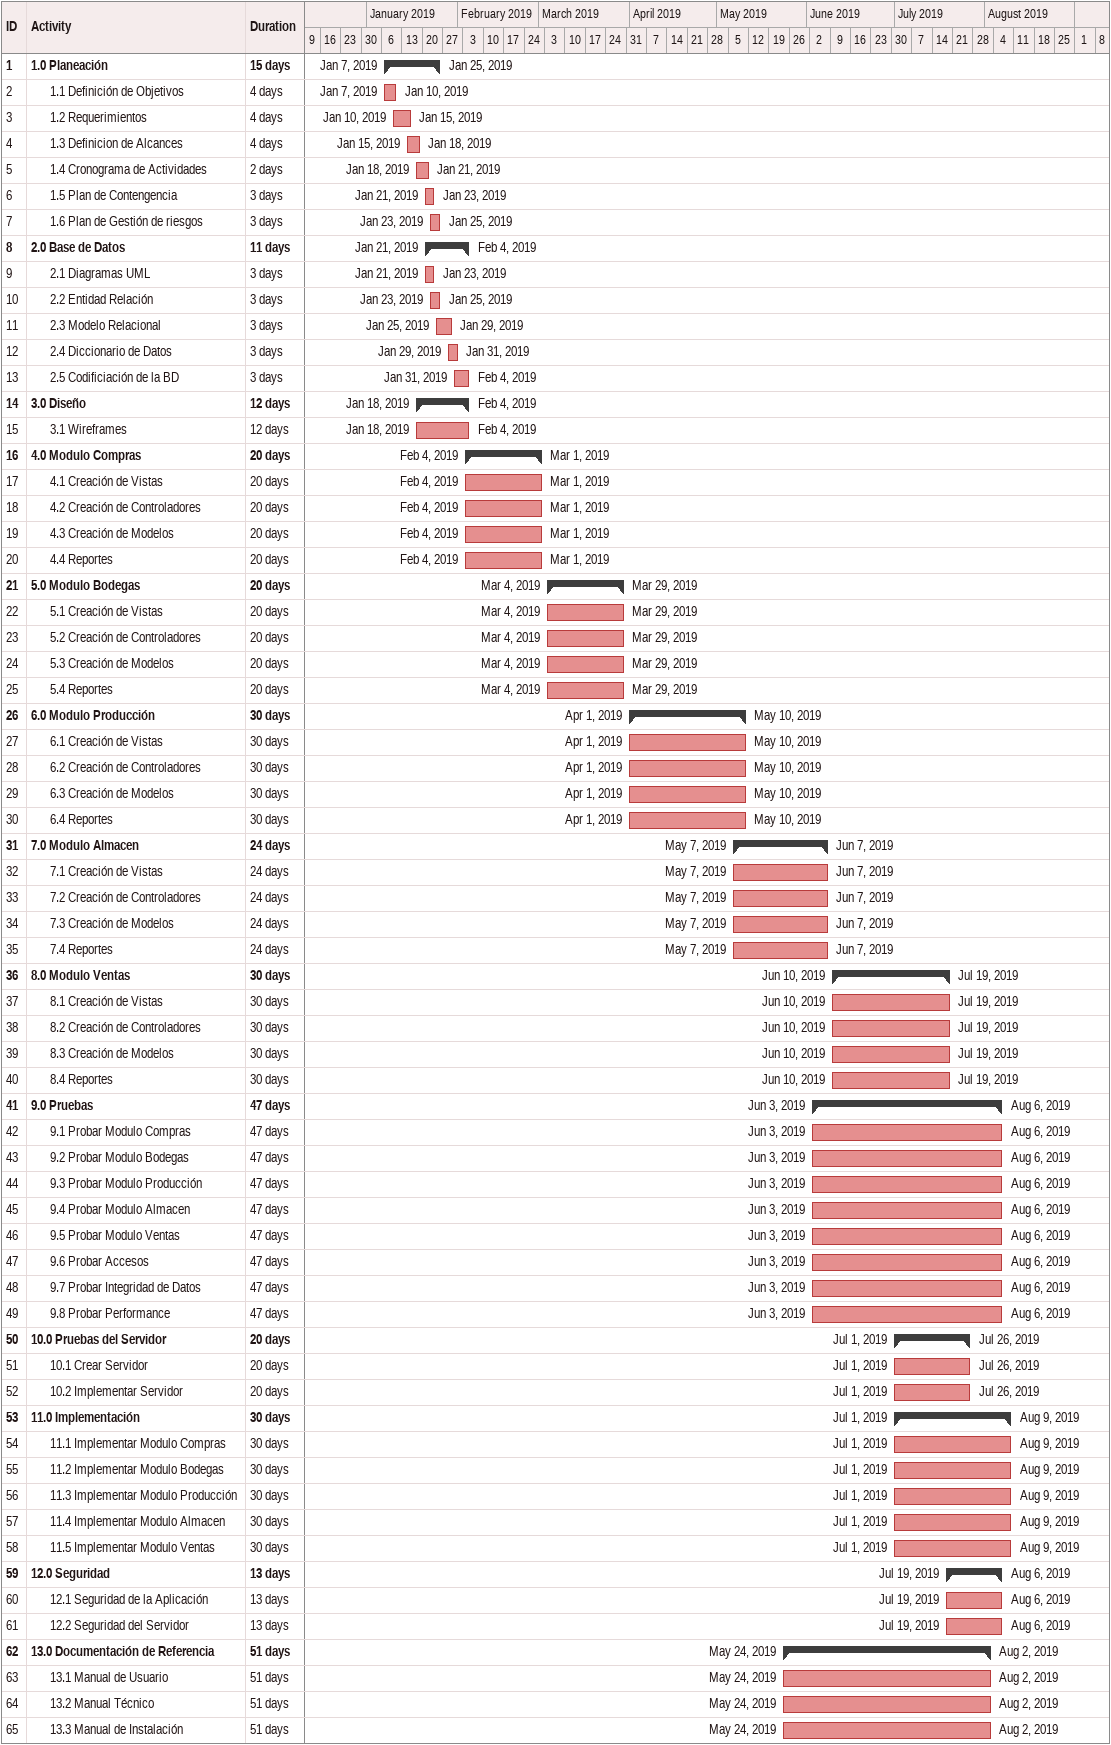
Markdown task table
| ID | Level | Task | Duration | Start | Finish |
|---|---|---|---|---|---|
| 1 | 1 | **1.0 Planeación** | 15d | 2019-01-07 | 2019-01-25 |
| 2 | 2 | 1.1 Definición de Objetivos | 4d | 2019-01-07 | 2019-01-10 |
| 3 | 2 | 1.2 Requerimientos | 4d | 2019-01-10 | 2019-01-15 |
| 4 | 2 | 1.3 Definicion de Alcances | 4d | 2019-01-15 | 2019-01-18 |
| 5 | 2 | 1.4 Cronograma de Actividades | 2d | 2019-01-18 | 2019-01-21 |
| 6 | 2 | 1.5 Plan de Contengencia | 3d | 2019-01-21 | 2019-01-23 |
| 7 | 2 | 1.6 Plan de Gestión de riesgos | 3d | 2019-01-23 | 2019-01-25 |
| 8 | 1 | **2.0 Base de Datos** | 11d | 2019-01-21 | 2019-02-04 |
| 9 | 2 | 2.1 Diagramas UML | 3d | 2019-01-21 | 2019-01-23 |
| 10 | 2 | 2.2 Entidad Relación | 3d | 2019-01-23 | 2019-01-25 |
| 11 | 2 | 2.3 Modelo Relacional | 3d | 2019-01-25 | 2019-01-29 |
| 12 | 2 | 2.4 Diccionario de Datos | 3d | 2019-01-29 | 2019-01-31 |
| 13 | 2 | 2.5 Codificiación de la BD | 3d | 2019-01-31 | 2019-02-04 |
| 14 | 1 | **3.0 Diseño** | 12d | 2019-01-18 | 2019-02-04 |
| 15 | 2 | 3.1 Wireframes | 12d | 2019-01-18 | 2019-02-04 |
| 16 | 1 | **4.0 Modulo Compras** | 20d | 2019-02-04 | 2019-03-01 |
| 17 | 2 | 4.1 Creación de Vistas | 20d | 2019-02-04 | 2019-03-01 |
| 18 | 2 | 4.2 Creación de Controladores | 20d | 2019-02-04 | 2019-03-01 |
| 19 | 2 | 4.3 Creación de Modelos | 20d | 2019-02-04 | 2019-03-01 |
| 20 | 2 | 4.4 Reportes | 20d | 2019-02-04 | 2019-03-01 |
| 21 | 1 | **5.0 Modulo Bodegas** | 20d | 2019-03-04 | 2019-03-29 |
| 22 | 2 | 5.1 Creación de Vistas | 20d | 2019-03-04 | 2019-03-29 |
| 23 | 2 | 5.2 Creación de Controladores | 20d | 2019-03-04 | 2019-03-29 |
| 24 | 2 | 5.3 Creación de Modelos | 20d | 2019-03-04 | 2019-03-29 |
| 25 | 2 | 5.4 Reportes | 20d | 2019-03-04 | 2019-03-29 |
| 26 | 1 | **6.0 Modulo Producción** | 30d | 2019-04-01 | 2019-05-10 |
| 27 | 2 | 6.1 Creación de Vistas | 30d | 2019-04-01 | 2019-05-10 |
| 28 | 2 | 6.2 Creación de Controladores | 30d | 2019-04-01 | 2019-05-10 |
| 29 | 2 | 6.3 Creación de Modelos | 30d | 2019-04-01 | 2019-05-10 |
| 30 | 2 | 6.4 Reportes | 30d | 2019-04-01 | 2019-05-10 |
| 31 | 1 | **7.0 Modulo Almacen** | 24d | 2019-05-07 | 2019-06-07 |
| 32 | 2 | 7.1 Creación de Vistas | 24d | 2019-05-07 | 2019-06-07 |
| 33 | 2 | 7.2 Creación de Controladores | 24d | 2019-05-07 | 2019-06-07 |
| 34 | 2 | 7.3 Creación de Modelos | 24d | 2019-05-07 | 2019-06-07 |
| 35 | 2 | 7.4 Reportes | 24d | 2019-05-07 | 2019-06-07 |
| 36 | 1 | **8.0 Modulo Ventas** | 30d | 2019-06-10 | 2019-07-19 |
| 37 | 2 | 8.1 Creación de Vistas | 30d | 2019-06-10 | 2019-07-19 |
| 38 | 2 | 8.2 Creación de Controladores | 30d | 2019-06-10 | 2019-07-19 |
| 39 | 2 | 8.3 Creación de Modelos | 30d | 2019-06-10 | 2019-07-19 |
| 40 | 2 | 8.4 Reportes | 30d | 2019-06-10 | 2019-07-19 |
| 41 | 1 | **9.0 Pruebas** | 47d | 2019-06-03 | 2019-08-06 |
| 42 | 2 | 9.1 Probar Modulo Compras | 47d | 2019-06-03 | 2019-08-06 |
| 43 | 2 | 9.2 Probar Modulo Bodegas | 47d | 2019-06-03 | 2019-08-06 |
| 44 | 2 | 9.3 Probar Modulo Producción | 47d | 2019-06-03 | 2019-08-06 |
| 45 | 2 | 9.4 Probar Modulo Almacen | 47d | 2019-06-03 | 2019-08-06 |
| 46 | 2 | 9.5 Probar Modulo Ventas | 47d | 2019-06-03 | 2019-08-06 |
| 47 | 2 | 9.6 Probar Accesos | 47d | 2019-06-03 | 2019-08-06 |
| 48 | 2 | 9.7 Probar Integridad de Datos | 47d | 2019-06-03 | 2019-08-06 |
| 49 | 2 | 9.8 Probar Performance | 47d | 2019-06-03 | 2019-08-06 |
| 50 | 1 | **10.0 Pruebas del Servidor** | 20d | 2019-07-01 | 2019-07-26 |
| 51 | 2 | 10.1 Crear Servidor | 20d | 2019-07-01 | 2019-07-26 |
| 52 | 2 | 10.2 Implementar Servidor | 20d | 2019-07-01 | 2019-07-26 |
| 53 | 1 | **11.0 Implementación** | 30d | 2019-07-01 | 2019-08-09 |
| 54 | 2 | 11.1 Implementar Modulo Compras | 30d | 2019-07-01 | 2019-08-09 |
| 55 | 2 | 11.2 Implementar Modulo Bodegas | 30d | 2019-07-01 | 2019-08-09 |
| 56 | 2 | 11.3 Implementar Modulo Producción | 30d | 2019-07-01 | 2019-08-09 |
| 57 | 2 | 11.4 Implementar Modulo Almacen | 30d | 2019-07-01 | 2019-08-09 |
| 58 | 2 | 11.5 Implementar Modulo Ventas | 30d | 2019-07-01 | 2019-08-09 |
| 59 | 1 | **12.0 Seguridad** | 13d | 2019-07-19 | 2019-08-06 |
| 60 | 2 | 12.1 Seguridad de la Aplicación | 13d | 2019-07-19 | 2019-08-06 |
| 61 | 2 | 12.2 Seguridad del Servidor | 13d | 2019-07-19 | 2019-08-06 |
| 62 | 1 | **13.0 Documentación de Referencia** | 51d | 2019-05-24 | 2019-08-02 |
| 63 | 2 | 13.1 Manual de Usuario | 51d | 2019-05-24 | 2019-08-02 |
| 64 | 2 | 13.2 Manual Técnico | 51d | 2019-05-24 | 2019-08-02 |
| 65 | 2 | 13.3 Manual de Instalación | 51d | 2019-05-24 | 2019-08-02 |
